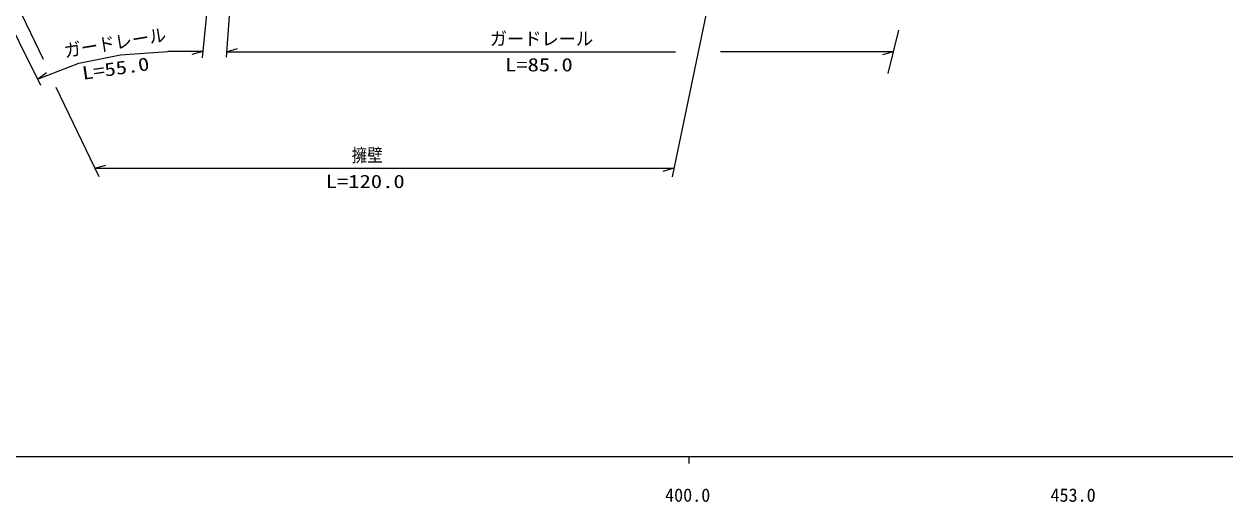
# Model space of a CAD drawing. Units: millimetres, scale not verified. Extents: x 27351 to 680000, y 20000 to 380000.
# Drawn here: x 376306 to 541952, y 198715 to 264581 of the extents above; entities that cross this region are included whole.
import ezdxf
from ezdxf.enums import TextEntityAlignment as Align

# ---------------------------------------------------------------- set-up
doc = ezdxf.new("R2010")
doc.units = ezdxf.units.MM
doc.header["$LTSCALE"] = 1000
doc.layers.add('M-STR-HTXT', color=7, linetype='Continuous', lineweight=13)
doc.layers.add('M-TTL-BAND', color=7, linetype='Continuous', lineweight=25)
doc.styles.add('ＭＳ ゴシック', font='')
doc.styles.get('ＭＳ ゴシック').set_extended_font_data('MS Gothic')

msp = doc.modelspace()

# ---------------------------------------------------------------- linework, layer by layer
at = {"layer": 'M-STR-HTXT'}
for p, q in [((360472, 298201), (378958, 259755)), ((476896, 297280), (465688, 243518)), ((358812, 295907), (378592, 256142)), ((402083, 272020), (400885, 259910)), ((405086, 272020), (404172, 260008)), ((496932, 263738), (495470, 257784)), ((383858, 259202), (389617, 260354)), ((389617, 260354), (396144, 260785)), ((400971, 260785), (396144, 260785)), ((400971, 260785), (399471, 260365)), ((404229, 260767), (405729, 261187)), ((404229, 260767), (466150, 260767)), ((496203, 260767), (472368, 260767)), ((496203, 260767), (494703, 260347)), ((378177, 256976), (383858, 259202)), ((378177, 256976), (379420, 257915)), ((380704, 255869), (386639, 243564)), ((386093, 244696), (387593, 245116)), ((386093, 244696), (465933, 244696)), ((465933, 244696), (464433, 244276))]:
    msp.add_line(p, q, dxfattribs=at)
at = {"layer": 'M-TTL-BAND'}
for p, q in [((40000, 205000), (579000, 205000)), ((468000, 205000), (468000, 204000))]:
    msp.add_line(p, q, dxfattribs=at)

# ---------------------------------------------------------------- texts
at = {"layer": 'M-STR-HTXT', "style": 'ＭＳ ゴシック'}
for s, rotation, width, p in [('ガードレール', 9.3, 0.95, (382048, 259412)), ('L=55.0', 8.3, 1.25, (384531, 256344))]:
    msp.add_text(s, height=1833, rotation=rotation, dxfattribs=dict(at, width=width)).set_placement(p, align=Align.BOTTOM_LEFT)
for s, width, p in [('ガードレール', 0.95, (440550, 261091)), ('L=85.0', 1.25, (442641, 257507)), ('擁壁', 0.85, (421523, 245041)), ('L=120.0', 1.25, (417905, 241423))]:
    msp.add_text(s, height=1833, dxfattribs=dict(at, width=width)).set_placement(p, align=Align.BOTTOM_LEFT)
at = {"layer": 'M-TTL-BAND', "style": 'ＭＳ ゴシック'}
for s, p in [('400.0', (467844, 198195)), ('453.0', (521000, 198195))]:
    msp.add_text(s, height=1833, dxfattribs=at).set_placement(p, align=Align.BOTTOM_CENTER)

doc.saveas('drawing.dxf')
